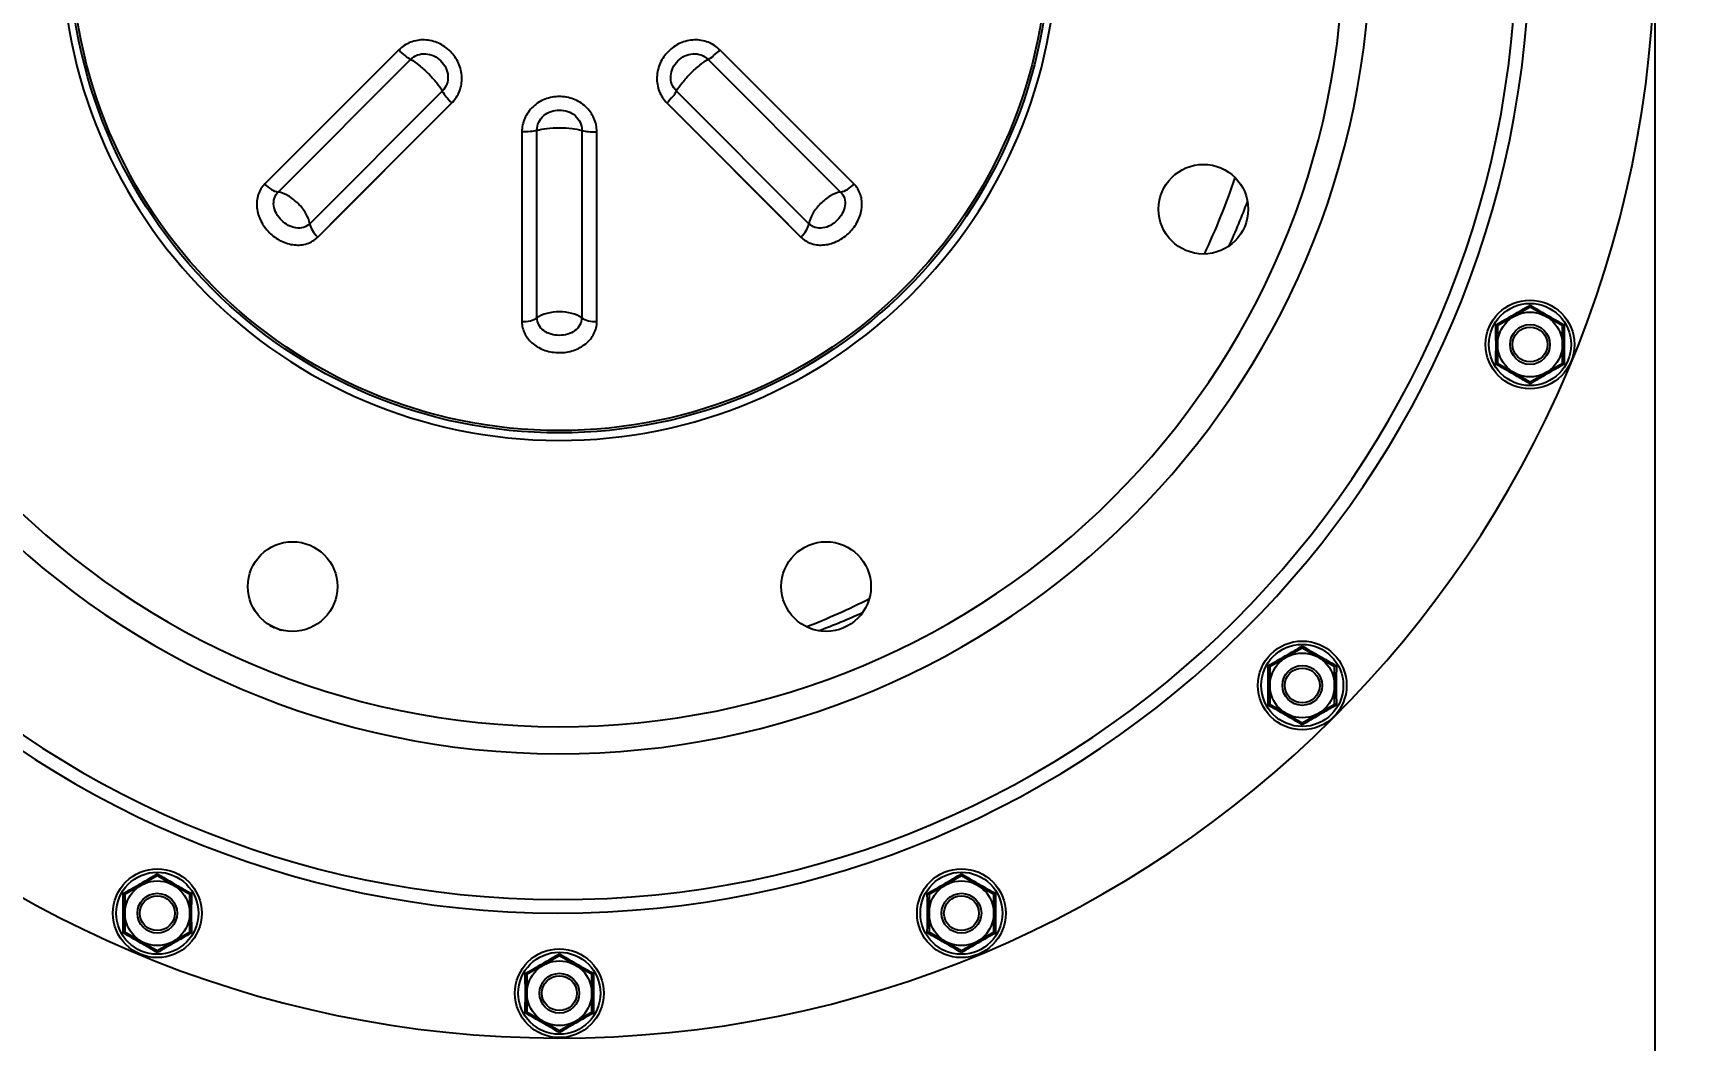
# Model space of a CAD drawing. Header units: millimetres. Extents: x 14017 to 18361, y 6223 to 10695.
# Drawn here: x 16612 to 16947.3, y 9833.7 to 10036 of the extents above; entities that cross this region are included whole.
import ezdxf
from ezdxf import colors
from ezdxf.entities.mleader import LeaderData, LeaderLine
from ezdxf.math import Vec2, Vec3

# ---------------------------------------------------------------- set-up
doc = ezdxf.new("R2010")
doc.units = ezdxf.units.MM
doc.header["$LTSCALE"] = 384.175
doc.header["$PDMODE"] = 3
doc.header["$PDSIZE"] = 8
doc.layers.get('0').update_dxf_attribs({"linetype": 'CONTINUOUS'})
doc.layers.get('Defpoints').update_dxf_attribs({"linetype": 'CONTINUOUS'})
doc.layers.add('02___PRT_ALL_AXES', color=7, linetype='CONTINUOUS')
doc.styles.get("Standard").update_dxf_attribs({"font": 'calibri.ttf'})
doc.dimstyles.get("Standard").update_dxf_attribs({"dimtxt": 43.75, "dimasz": 43.75, "dimexe": 1.5, "dimexo": 1, "dimtad": 1, "dimdsep": 46, "dimtxsty": 'Standard', "dimblk": '_FILLED', "dimblk1": '_FILLED', "dimblk2": '_FILLED', "dimcen": 0.09, "dimazin": 2, "dimtol": 1, "dimtp": 0.01, "dimtm": 0.01, "dimtfac": 1, "dimtofl": 0, "dimtmove": 0, "dimatfit": 3, "dimldrblk": '_FILLED', "dimfxl": 1, "dimtolj": 1, "dimarcsym": 0})

# ---------------------------------------------------------------- blocks, each defined once
blk = doc.blocks.new('_FILLED')
at = {"color": 0, "linetype": 'ByBlock'}
blk.add_solid([(0, 0), (-1, 0.2143), (-1, -0.2143)], dxfattribs=at)
blk = doc.blocks.new('*D562')
at = {"color": 0, "lineweight": -2}
for p, q in [((16497.67, 10053.24), (16497.67, 9775.24)), ((16937.67, 10053), (16937.67, 9775.24)), ((16541.42, 9776.74), (16644.64, 9776.74)), ((16893.92, 9776.74), (16790.7, 9776.74))]:
    blk.add_line(p, q, dxfattribs=at)
at = {"layer": 'Defpoints', "color": 0}
for p in [(16497.67, 10054.24), (16937.67, 10054), (16937.67, 9776.74)]:
    blk.add_point(p, dxfattribs=at)
at = {"color": 0, "linetype": 'ByBlock', "lineweight": -2, "xscale": 43.75, "yscale": 43.75, "zscale": 43.75, "rotation": 180}
blk.add_blockref('_FILLED', (16497.67, 9776.74), dxfattribs=at)
at = {"color": 0, "linetype": 'ByBlock', "lineweight": -2, "xscale": 43.75, "yscale": 43.75, "zscale": 43.75}
blk.add_blockref('_FILLED', (16937.67, 9776.74), dxfattribs=at)
at = {"color": 0, "insert": (16717.67, 9776.74), "char_height": 43.75, "attachment_point": 5}
blk.add_mtext('\\A1;\\A1;%%C400', dxfattribs=at)

msp = doc.modelspace()

# ---------------------------------------------------------------- linework, layer by layer
at = {"linetype": 'Continuous'}
for p, q in [((16685.42305, 10032.63312), (16658.49853, 10005.71813)), ((16661.18423, 10004.10754), (16687.79128, 10030.73126)), ((16747.54654, 10030.73133), (16774.1536, 10004.10754)), ((16776.83924, 10005.71814), (16749.91466, 10032.63314)), ((16694.16458, 10024.35795), (16667.54078, 9997.75089)), ((16767.79696, 9997.75099), (16741.17323, 10024.35803)), ((16669.15139, 9995.06525), (16696.0664, 10021.98984)), ((16739.27138, 10021.98981), (16766.18637, 9995.06529)), ((16710.14291, 10016.15911), (16710.13617, 9978.08883)), ((16713.17411, 9978.84905), (16713.16231, 10016.48888)), ((16722.17553, 10016.48888), (16722.1637, 9978.84898)), ((16725.2016, 9978.08881), (16725.19483, 10016.15914)), ((16725.2016, 9978.08881), (16725.19977, 9994.13788)), ((16710.1365, 9982.35983), (16710.13617, 9978.08883)), ((16912.60718, 9980.99497), (16906.10732, 9977.24197)), ((16919.10732, 9977.24243), (16912.60718, 9980.99497)), ((16906.10732, 9977.24197), (16906.10758, 9969.73641)), ((16919.10758, 9969.73687), (16919.10732, 9977.24243)), ((16906.10758, 9969.73641), (16912.60771, 9965.98387)), ((16912.60771, 9965.98387), (16919.10758, 9969.73687)), ((16866.86813, 9912.54165), (16860.36827, 9908.78864)), ((16873.36827, 9908.7891), (16866.86813, 9912.54165)), ((16860.36827, 9908.78864), (16860.36853, 9901.28309)), ((16873.36853, 9901.28355), (16873.36827, 9908.7891)), ((16860.36853, 9901.28309), (16866.86866, 9897.53054)), ((16866.86866, 9897.53054), (16873.36853, 9901.28355)), ((16636.9224, 9866.8026), (16630.42253, 9863.04959)), ((16643.42253, 9863.05005), (16636.9224, 9866.8026)), ((16798.41481, 9866.8026), (16791.91494, 9863.04959)), ((16804.91494, 9863.05005), (16798.41481, 9866.8026)), ((16630.42253, 9863.04959), (16630.4228, 9855.54404)), ((16643.4228, 9855.5445), (16643.42253, 9863.05005)), ((16791.91494, 9863.04959), (16791.9152, 9855.54404)), ((16804.9152, 9855.5445), (16804.91494, 9863.05005)), ((16630.4228, 9855.54404), (16636.92293, 9851.79149)), ((16636.92293, 9851.79149), (16643.4228, 9855.5445)), ((16791.9152, 9855.54404), (16798.41534, 9851.79149)), ((16798.41534, 9851.79149), (16804.9152, 9855.5445)), ((16717.6686, 9850.74118), (16711.16873, 9846.98817)), ((16724.16873, 9846.98863), (16717.6686, 9850.74118)), ((16711.16873, 9846.98817), (16711.169, 9839.48262)), ((16724.169, 9839.48308), (16724.16873, 9846.98863)), ((16711.169, 9839.48262), (16717.66913, 9835.73007)), ((16717.66913, 9835.73007), (16724.169, 9839.48308))]:
    msp.add_line(p, q, dxfattribs=at)
for points in [[(16685.42305, 10032.63312), (16682.57467, 10029.78658), (16676.11094, 10023.32588)], [(16763.49651, 10019.05768), (16759.89436, 10022.65857), (16756.66955, 10025.88205), (16749.91466, 10032.63314)], [(16676.11094, 10023.32588), (16672.32932, 10019.54562), (16668.16579, 10015.38333), (16663.5711, 10010.78979), (16658.49853, 10005.71813)], [(16682.49092, 10008.40798), (16686.09182, 10012.01013), (16689.3153, 10015.23495), (16696.0664, 10021.98984)], [(16739.27138, 10021.98981), (16742.11791, 10019.14143), (16748.57861, 10012.67769)], [(16776.83924, 10005.71814), (16771.93107, 10010.62538), (16763.49651, 10019.05768)], [(16710.14291, 10016.15911), (16710.14053, 10007.95644), (16710.13888, 9999.86574), (16710.13778, 9992.87498), (16710.1365, 9982.35983)], [(16725.19977, 9994.13788), (16725.19869, 10000.77522), (16725.19751, 10006.58137), (16725.19483, 10016.15914)], [(16748.57861, 10012.67769), (16752.35887, 10008.89607), (16756.52117, 10004.73254), (16761.1147, 10000.13786), (16766.18637, 9995.06529)], [(16669.15139, 9995.06525), (16674.05863, 9999.97342), (16682.49092, 10008.40798)]]:
    msp.add_lwpolyline(points, dxfattribs=at)
for centre, radius in [((16717.66887, 10054.23562), 98.5), ((16717.66887, 10054.23562), 98.02353), ((16912.60745, 9973.48942), 8.91272), ((16912.60745, 9973.48942), 8.24637), ((16912.60745, 9973.48942), 6.5), ((16912.60745, 9973.48942), 4), ((16912.60745, 9973.48942), 3.5), ((16866.8684, 9905.03609), 8.91272), ((16866.8684, 9905.03609), 8.24637), ((16866.8684, 9905.03609), 6.5), ((16866.8684, 9905.03609), 4), ((16866.8684, 9905.03609), 3.5), ((16636.92266, 9859.29704), 8.91272), ((16636.92266, 9859.29704), 8.24637), ((16798.41507, 9859.29704), 8.91272), ((16798.41507, 9859.29704), 8.24637), ((16636.92266, 9859.29704), 6.5), ((16636.92266, 9859.29704), 4), ((16636.92266, 9859.29704), 3.5), ((16798.41507, 9859.29704), 6.5), ((16798.41507, 9859.29704), 4), ((16798.41507, 9859.29704), 3.5), ((16717.66887, 9843.23562), 8.91272), ((16717.66887, 9843.23562), 8.24637), ((16717.66887, 9843.23562), 6.5), ((16717.66887, 9843.23562), 4), ((16717.66887, 9843.23562), 3.5)]:
    msp.add_circle(centre, radius, dxfattribs=at)
msp.add_arc((16717.66887, 10054.23562), 100, 0, 359.88, dxfattribs=at)
for points, knots in [([(16696.0664, 10021.98984), (16696.73223, 10022.65624), (16697.79803, 10024.29689), (16698.26991, 10027.18478), (16697.58302, 10030.04878), (16695.89459, 10032.46643), (16693.47567, 10034.15261), (16690.61248, 10034.83665), (16687.72731, 10034.36338), (16686.08876, 10033.29833), (16685.42305, 10032.63312)], [0, 0, 0, 0, 0.123540765, 0.248049388, 0.373723722, 0.500151782, 0.626570643, 0.752210718, 0.876581026, 1, 1, 1, 1]), ([(16749.91466, 10032.63314), (16749.2483, 10033.29902), (16747.60812, 10034.36448), (16744.72196, 10034.83647), (16741.85995, 10034.15169), (16739.44348, 10032.46577), (16737.75501, 10030.04987), (16737.06775, 10027.1861), (16737.53922, 10024.29752), (16738.60532, 10022.65635), (16739.27138, 10021.98981)], [0, 0, 0, 0, 0.123541431, 0.247971357, 0.373527945, 0.499844571, 0.62620072, 0.751882405, 0.876425862, 1, 1, 1, 1]), ([(16687.79126, 10030.73127), (16687.39462, 10030.93815), (16686.57006, 10031.54342), (16685.82094, 10032.2284), (16685.42306, 10032.63312)], [0, 0, 0, 0, 0.440787802, 1, 1, 1, 1]), ([(16687.79128, 10030.73126), (16688.38082, 10030.41936), (16689.6126, 10029.51922), (16691.36552, 10027.93217), (16692.9525, 10026.17923), (16693.85269, 10024.94748), (16694.16458, 10024.35795)], [0, 0, 0, 0, 0.220119365, 0.500002118, 0.779885734, 1, 1, 1, 1]), ([(16687.79146, 10030.73111), (16688.18181, 10031.12267), (16689.15349, 10031.743), (16690.86124, 10031.97774), (16692.53092, 10031.51506), (16693.92826, 10030.49795), (16694.9465, 10029.10124), (16695.41044, 10027.43112), (16695.17746, 10025.72162), (16694.55671, 10024.74838), (16694.16472, 10024.35759)], [0, 0, 0, 0, 0.12324557, 0.247678062, 0.373460133, 0.499837316, 0.626222817, 0.752028641, 0.876617733, 1, 1, 1, 1]), ([(16741.17338, 10024.35822), (16740.78133, 10024.74905), (16740.16041, 10025.72228), (16739.92675, 10027.432), (16740.39155, 10029.10189), (16741.40974, 10030.49774), (16742.80601, 10031.51453), (16744.47501, 10031.97704), (16746.18334, 10031.74399), (16747.15616, 10031.12344), (16747.5469, 10030.73148)], [0, 0, 0, 0, 0.12340028, 0.248007389, 0.373822461, 0.500154577, 0.626449453, 0.752130104, 0.876628216, 1, 1, 1, 1]), ([(16741.17323, 10024.35803), (16741.48513, 10024.94757), (16742.38527, 10026.17936), (16743.97232, 10027.93228), (16745.72526, 10029.51926), (16746.95701, 10030.41945), (16747.54654, 10030.73133)], [0, 0, 0, 0, 0.22011938, 0.500002135, 0.779885753, 1, 1, 1, 1]), ([(16747.54667, 10030.73137), (16747.94329, 10030.93828), (16748.76777, 10031.54351), (16749.51684, 10032.22846), (16749.91467, 10032.63313)], [0, 0, 0, 0, 0.440806577, 1, 1, 1, 1]), ([(16694.16462, 10024.35782), (16694.37153, 10023.96121), (16694.97676, 10023.13672), (16695.6617, 10022.38765), (16696.06638, 10021.98982)], [0, 0, 0, 0, 0.440806548, 1, 1, 1, 1]), ([(16741.17322, 10024.35802), (16740.96634, 10023.96138), (16740.36108, 10023.13682), (16739.67609, 10022.38769), (16739.27137, 10021.98982)], [0, 0, 0, 0, 0.440787802, 1, 1, 1, 1]), ([(16725.19483, 10016.15914), (16725.19448, 10017.10118), (16724.78809, 10019.01434), (16723.08105, 10021.3889), (16720.57314, 10022.92842), (16717.67237, 10023.44502), (16714.77016, 10022.93073), (16712.25918, 10021.39174), (16710.54992, 10019.01583), (16710.14326, 10017.10144), (16710.14291, 10016.15911)], [0, 0, 0, 0, 0.123541285, 0.247969887, 0.373524493, 0.499838918, 0.626193015, 0.751875021, 0.876420168, 1, 1, 1, 1]), ([(16713.16256, 10016.48891), (16713.16169, 10017.04252), (16713.41083, 10018.16979), (16714.45463, 10019.54396), (16715.96408, 10020.39609), (16717.67106, 10020.66306), (16719.37732, 10020.39473), (16720.88449, 10019.5416), (16721.92766, 10018.16886), (16722.17675, 10017.04218), (16722.17589, 10016.48873)], [0, 0, 0, 0, 0.12340616, 0.248015366, 0.373830524, 0.500160619, 0.626453235, 0.752131743, 0.876628417, 1, 1, 1, 1]), ([(16713.16231, 10016.48888), (16713.79973, 10016.6852), (16715.30723, 10016.91971), (16717.66894, 10017.037), (16720.03063, 10016.91965), (16721.53813, 10016.6852), (16722.17553, 10016.48888)], [0, 0, 0, 0, 0.22011938, 0.500002135, 0.779885752, 1, 1, 1, 1]), ([(16713.1623, 10016.48888), (16712.73554, 10016.3547), (16711.72451, 10016.19963), (16710.71044, 10016.15428), (16710.14292, 10016.15912)], [0, 0, 0, 0, 0.440787802, 1, 1, 1, 1]), ([(16722.17565, 10016.48881), (16722.60241, 10016.35467), (16723.61337, 10016.19963), (16724.62737, 10016.15429), (16725.19483, 10016.15913)], [0, 0, 0, 0, 0.440806577, 1, 1, 1, 1]), ([(16658.49853, 10005.71813), (16657.90953, 10005.12918), (16656.98942, 10003.60365), (16656.75847, 10000.90455), (16657.59746, 9998.2128), (16659.31081, 9995.88257), (16661.64064, 9994.16677), (16664.33424, 9993.32536), (16667.03578, 9993.55549), (16668.56233, 9994.47612), (16669.15139, 9995.06525)], [0, 0, 0, 0, 0.115890344, 0.237397281, 0.366276391, 0.49982486, 0.633424235, 0.762456705, 0.884085771, 1, 1, 1, 1]), ([(16658.4985, 10005.7181), (16658.89297, 10005.30265), (16659.71374, 10004.62399), (16660.70675, 10004.18233), (16661.18432, 10004.10742)], [0, 0, 0, 0, 0.542357193, 1, 1, 1, 1]), ([(16667.54074, 9997.75063), (16667.1962, 9997.40589), (16666.29457, 9996.87432), (16664.70633, 9996.78747), (16663.1516, 9997.35035), (16661.82262, 9998.39201), (16660.78203, 9999.72098), (16660.21992, 10001.27487), (16660.3086, 10002.86181), (16660.83973, 10003.7629), (16661.1844, 10004.10737)], [0, 0, 0, 0, 0.115820118, 0.237310809, 0.366318979, 0.500150161, 0.633938885, 0.7628091, 0.884201837, 1, 1, 1, 1]), ([(16667.54078, 9997.75089), (16667.43064, 9998.45999), (16666.79614, 9999.93999), (16665.28106, 10001.84775), (16663.3733, 10003.36277), (16661.89334, 10003.99746), (16661.18423, 10004.10754)], [0, 0, 0, 0, 0.228816367, 0.499999743, 0.771183129, 1, 1, 1, 1]), ([(16766.18637, 9995.06529), (16766.7753, 9994.47629), (16768.30082, 9993.55618), (16770.99989, 9993.32522), (16773.69163, 9994.16419), (16776.02186, 9995.87749), (16777.73767, 9998.2073), (16778.57911, 10000.90089), (16778.34903, 10003.60247), (16777.42839, 10005.12907), (16776.83924, 10005.71814)], [0, 0, 0, 0, 0.115889432, 0.237395261, 0.366273236, 0.499820436, 0.633419103, 0.762451657, 0.884082182, 1, 1, 1, 1]), ([(16774.1536, 10004.10754), (16773.4445, 10003.9974), (16771.9645, 10003.3629), (16770.05674, 10001.84781), (16768.54172, 9999.94006), (16767.90703, 9998.4601), (16767.79696, 9997.75099)], [0, 0, 0, 0, 0.228816329, 0.49999971, 0.771183101, 1, 1, 1, 1]), ([(16774.15386, 10004.1075), (16774.49861, 10003.76295), (16775.03018, 10002.86129), (16775.11701, 10001.27303), (16774.55411, 9999.71831), (16773.51244, 9998.38935), (16772.18348, 9997.34877), (16770.6296, 9996.78667), (16769.04267, 9996.87536), (16768.14158, 9997.40649), (16767.79712, 9997.75116)], [0, 0, 0, 0, 0.115823434, 0.237315718, 0.366323872, 0.500154444, 0.633941952, 0.762811013, 0.884202705, 1, 1, 1, 1]), ([(16774.15357, 10004.10754), (16774.63111, 10004.18246), (16775.62406, 10004.62411), (16776.44478, 10005.30272), (16776.83922, 10005.71815)], [0, 0, 0, 0, 0.457645836, 1, 1, 1, 1]), ([(16667.54078, 9997.75092), (16667.6157, 9997.27338), (16668.05735, 9996.28043), (16668.73597, 9995.45971), (16669.1514, 9995.06527)], [0, 0, 0, 0, 0.457645836, 1, 1, 1, 1]), ([(16766.18639, 9995.06526), (16766.60185, 9995.45973), (16767.2805, 9996.2805), (16767.72216, 9997.27351), (16767.79707, 9997.75108)], [0, 0, 0, 0, 0.542357193, 1, 1, 1, 1]), ([(16722.1637, 9978.84898), (16721.5844, 9979.2725), (16720.08923, 9979.87036), (16717.66891, 9980.14803), (16715.24865, 9979.87032), (16713.75336, 9979.27263), (16713.17411, 9978.84905)], [0, 0, 0, 0, 0.228816378, 0.499999753, 0.771183138, 1, 1, 1, 1]), ([(16912.60717, 9980.99496), (16912.60717, 9980.95439), (16912.60818, 9981.26586), (16912.60717, 9981.30643), (16912.60717, 9981.40131)], [0, 0, 0, 0, 0.29956188, 1, 1, 1, 1]), ([(16710.13617, 9978.08883), (16710.13613, 9977.25589), (16710.56423, 9975.52656), (16712.30947, 9973.45471), (16714.80609, 9972.14461), (16717.66532, 9971.7084), (16720.52602, 9972.14259), (16723.02564, 9973.45228), (16724.7732, 9975.52528), (16725.20165, 9977.2557), (16725.2016, 9978.08881)], [0, 0, 0, 0, 0.115890211, 0.237397074, 0.366276145, 0.499824592, 0.633423918, 0.762456219, 0.884085405, 1, 1, 1, 1]), ([(16710.13617, 9978.08879), (16710.70887, 9978.07395), (16711.76913, 9978.17444), (16712.78359, 9978.56431), (16713.17426, 9978.84903)], [0, 0, 0, 0, 0.542357193, 1, 1, 1, 1]), ([(16722.16385, 9978.84876), (16722.16399, 9978.36137), (16721.90232, 9977.34794), (16720.84067, 9976.16348), (16719.3433, 9975.46213), (16717.667, 9975.25897), (16715.99147, 9975.46288), (16714.49524, 9976.16417), (16713.4358, 9977.34901), (16713.1742, 9978.36175), (16713.17434, 9978.84905)], [0, 0, 0, 0, 0.115820459, 0.237311273, 0.366319285, 0.500150427, 0.633939127, 0.762809301, 0.884201962, 1, 1, 1, 1]), ([(16722.16367, 9978.849), (16722.55433, 9978.5643), (16723.56874, 9978.17448), (16724.62893, 9978.07399), (16725.2016, 9978.08883)], [0, 0, 0, 0, 0.457645836, 1, 1, 1, 1]), ([(16905.75571, 9969.53323), (16905.76802, 9970.861), (16905.78912, 9973.49833), (16905.76767, 9976.13566), (16905.75543, 9977.44513)], [0, 0, 0, 0, 0.503470775, 1, 1, 1, 1]), ([(16906.10732, 9977.24197), (16906.10748, 9977.24127), (16906.10314, 9977.24521), (16906.09953, 9977.24598), (16906.08968, 9977.2525), (16906.07801, 9977.25902), (16906.06272, 9977.26808), (16906.0372, 9977.28289), (16905.99918, 9977.30491), (16905.94737, 9977.33468), (16905.88832, 9977.36855), (16905.82355, 9977.40581), (16905.77862, 9977.43172), (16905.75543, 9977.44511)], [0, 0, 0, 0, 0.005270768, 0.020858191, 0.046282368, 0.081003533, 0.124365062, 0.175697192, 0.299730798, 0.448270882, 0.617065146, 0.802297204, 1, 1, 1, 1]), ([(16919.45919, 9977.4456), (16919.436, 9977.43221), (16919.39107, 9977.40629), (16919.3263, 9977.36903), (16919.26725, 9977.33515), (16919.21544, 9977.30538), (16919.17742, 9977.28335), (16919.1519, 9977.26854), (16919.13659, 9977.25948), (16919.12499, 9977.25294), (16919.11499, 9977.24647), (16919.11165, 9977.24562), (16919.10704, 9977.24177), (16919.10732, 9977.24243)], [0, 0, 0, 0, 0.197705209, 0.382939848, 0.551741292, 0.700291465, 0.824330592, 0.875663154, 0.919023194, 0.953740564, 0.97915805, 0.994736811, 1, 1, 1, 1]), ([(16919.45919, 9977.44561), (16919.44688, 9976.11798), (16919.42578, 9973.48064), (16919.44723, 9970.84331), (16919.45947, 9969.53371)], [0, 0, 0, 0, 0.503419542, 1, 1, 1, 1]), ([(16906.1076, 9969.7364), (16906.10788, 9969.73706), (16906.10325, 9969.73325), (16906.0999, 9969.73244), (16906.08984, 9969.72609), (16906.07816, 9969.71972), (16906.06275, 9969.71084), (16906.03713, 9969.69622), (16905.99906, 9969.67425), (16905.94736, 9969.64428), (16905.88849, 9969.61006), (16905.82381, 9969.57259), (16905.77889, 9969.54663), (16905.75569, 9969.53323)], [0, 0, 0, 0, 0.005246527, 0.020788041, 0.046167334, 0.080859382, 0.124204947, 0.175529424, 0.299562897, 0.448123589, 0.616956491, 0.802239647, 1, 1, 1, 1]), ([(16919.45948, 9969.53372), (16919.43629, 9969.54711), (16919.39137, 9969.57307), (16919.32669, 9969.61054), (16919.26782, 9969.64475), (16919.21609, 9969.67474), (16919.17809, 9969.69663), (16919.15235, 9969.71137), (16919.13717, 9969.71998), (16919.12487, 9969.72707), (16919.117, 9969.73136), (16919.11183, 9969.73458), (16919.11002, 9969.73514), (16919.1074, 9969.73756), (16919.10757, 9969.73686)], [0, 0, 0, 0, 0.197757183, 0.383035853, 0.551868359, 0.700432958, 0.824469569, 0.875795596, 0.919142329, 0.953834439, 0.979211825, 0.988239588, 0.994751198, 1, 1, 1, 1]), ([(16912.60773, 9965.57753), (16912.60773, 9965.6724), (16912.60873, 9965.71298), (16912.6077, 9966.02445), (16912.6077, 9965.98387)], [0, 0, 0, 0, 0.700434158, 1, 1, 1, 1]), ([(16866.86812, 9912.54164), (16866.86812, 9912.50106), (16866.86913, 9912.81253), (16866.86812, 9912.85311), (16866.86812, 9912.94798)], [0, 0, 0, 0, 0.29956188, 1, 1, 1, 1]), ([(16860.01666, 9901.0799), (16860.02897, 9902.40767), (16860.05007, 9905.04501), (16860.02862, 9907.68234), (16860.01638, 9908.9918)], [0, 0, 0, 0, 0.503470775, 1, 1, 1, 1]), ([(16860.36827, 9908.78864), (16860.36843, 9908.78795), (16860.36409, 9908.79189), (16860.36048, 9908.79265), (16860.35063, 9908.79917), (16860.33896, 9908.80569), (16860.32367, 9908.81475), (16860.29815, 9908.82956), (16860.26013, 9908.85158), (16860.20832, 9908.88135), (16860.14927, 9908.91523), (16860.0845, 9908.95248), (16860.03957, 9908.9784), (16860.01638, 9908.99178)], [0, 0, 0, 0, 0.005270768, 0.020858191, 0.046282368, 0.081003533, 0.124365062, 0.175697192, 0.299730798, 0.448270882, 0.617065146, 0.802297204, 1, 1, 1, 1]), ([(16873.72014, 9908.99227), (16873.69695, 9908.97888), (16873.65202, 9908.95296), (16873.58725, 9908.9157), (16873.5282, 9908.88182), (16873.47639, 9908.85205), (16873.43837, 9908.83003), (16873.41285, 9908.81521), (16873.39754, 9908.80616), (16873.38594, 9908.79962), (16873.37594, 9908.79314), (16873.3726, 9908.7923), (16873.36799, 9908.78844), (16873.36827, 9908.7891)], [0, 0, 0, 0, 0.197705209, 0.382939848, 0.551741292, 0.700291465, 0.824330592, 0.875663154, 0.919023194, 0.953740564, 0.97915805, 0.994736811, 1, 1, 1, 1]), ([(16873.72014, 9908.99228), (16873.70783, 9907.66465), (16873.68673, 9905.02731), (16873.70818, 9902.38998), (16873.72042, 9901.08039)], [0, 0, 0, 0, 0.503419542, 1, 1, 1, 1]), ([(16860.36855, 9901.28308), (16860.36883, 9901.28373), (16860.3642, 9901.27992), (16860.36085, 9901.27912), (16860.35079, 9901.27277), (16860.33911, 9901.26639), (16860.3237, 9901.25751), (16860.29808, 9901.24289), (16860.26001, 9901.22093), (16860.20831, 9901.19096), (16860.14944, 9901.15674), (16860.08476, 9901.11926), (16860.03984, 9901.0933), (16860.01664, 9901.07991)], [0, 0, 0, 0, 0.005246527, 0.020788041, 0.046167334, 0.080859382, 0.124204947, 0.175529424, 0.299562897, 0.448123589, 0.616956491, 0.802239647, 1, 1, 1, 1]), ([(16873.72043, 9901.08039), (16873.69724, 9901.09378), (16873.65232, 9901.11974), (16873.58764, 9901.15721), (16873.52877, 9901.19142), (16873.47704, 9901.22142), (16873.43903, 9901.24331), (16873.4133, 9901.25804), (16873.39812, 9901.26666), (16873.38582, 9901.27374), (16873.37795, 9901.27803), (16873.37278, 9901.28125), (16873.37097, 9901.28181), (16873.36835, 9901.28423), (16873.36852, 9901.28354)], [0, 0, 0, 0, 0.197757183, 0.383035853, 0.551868359, 0.700432958, 0.824469569, 0.875795596, 0.919142329, 0.953834439, 0.979211825, 0.988239588, 0.994751198, 1, 1, 1, 1]), ([(16866.86868, 9897.12421), (16866.86867, 9897.21908), (16866.86968, 9897.25965), (16866.86865, 9897.57112), (16866.86865, 9897.53055)], [0, 0, 0, 0, 0.700434158, 1, 1, 1, 1]), ([(16636.92238, 9866.80259), (16636.92239, 9866.76201), (16636.9234, 9867.07348), (16636.92239, 9867.11406), (16636.92238, 9867.20893)], [0, 0, 0, 0, 0.29956188, 1, 1, 1, 1]), ([(16798.41479, 9866.80259), (16798.41479, 9866.76201), (16798.41581, 9867.07348), (16798.4148, 9867.11406), (16798.41479, 9867.20893)], [0, 0, 0, 0, 0.29956188, 1, 1, 1, 1]), ([(16630.07092, 9855.34085), (16630.08323, 9856.66862), (16630.10433, 9859.30596), (16630.08288, 9861.94329), (16630.07065, 9863.25275)], [0, 0, 0, 0, 0.503470775, 1, 1, 1, 1]), ([(16630.42253, 9863.04959), (16630.42269, 9863.04889), (16630.41835, 9863.05284), (16630.41475, 9863.0536), (16630.40489, 9863.06012), (16630.39323, 9863.06664), (16630.37794, 9863.0757), (16630.35241, 9863.09051), (16630.31439, 9863.11253), (16630.26258, 9863.1423), (16630.20353, 9863.17617), (16630.13876, 9863.21343), (16630.09383, 9863.23935), (16630.07065, 9863.25273)], [0, 0, 0, 0, 0.005270768, 0.020858191, 0.046282368, 0.081003533, 0.124365062, 0.175697192, 0.299730798, 0.448270882, 0.617065146, 0.802297204, 1, 1, 1, 1]), ([(16643.7744, 9863.25322), (16643.75121, 9863.23983), (16643.70629, 9863.21391), (16643.64152, 9863.17665), (16643.58246, 9863.14277), (16643.53066, 9863.113), (16643.49263, 9863.09098), (16643.46711, 9863.07616), (16643.4518, 9863.06711), (16643.4402, 9863.06056), (16643.4302, 9863.05409), (16643.42687, 9863.05325), (16643.42225, 9863.04939), (16643.42253, 9863.05005)], [0, 0, 0, 0, 0.197705209, 0.382939848, 0.551741292, 0.700291465, 0.824330592, 0.875663154, 0.919023194, 0.953740564, 0.97915805, 0.994736811, 1, 1, 1, 1]), ([(16643.7744, 9863.25323), (16643.7621, 9861.9256), (16643.74099, 9859.28826), (16643.76244, 9856.65093), (16643.77468, 9855.34134)], [0, 0, 0, 0, 0.503419542, 1, 1, 1, 1]), ([(16791.56333, 9855.34085), (16791.57564, 9856.66862), (16791.59674, 9859.30596), (16791.57529, 9861.94329), (16791.56305, 9863.25275)], [0, 0, 0, 0, 0.503470775, 1, 1, 1, 1]), ([(16791.91494, 9863.04959), (16791.9151, 9863.04889), (16791.91076, 9863.05284), (16791.90716, 9863.0536), (16791.8973, 9863.06012), (16791.88564, 9863.06664), (16791.87035, 9863.0757), (16791.84482, 9863.09051), (16791.8068, 9863.11253), (16791.75499, 9863.1423), (16791.69594, 9863.17617), (16791.63117, 9863.21343), (16791.58624, 9863.23935), (16791.56305, 9863.25273)], [0, 0, 0, 0, 0.005270768, 0.020858191, 0.046282368, 0.081003533, 0.124365062, 0.175697192, 0.299730798, 0.448270882, 0.617065146, 0.802297204, 1, 1, 1, 1]), ([(16805.26681, 9863.25322), (16805.24362, 9863.23983), (16805.19869, 9863.21391), (16805.13393, 9863.17665), (16805.07487, 9863.14277), (16805.02307, 9863.113), (16804.98504, 9863.09098), (16804.95952, 9863.07616), (16804.94421, 9863.06711), (16804.93261, 9863.06056), (16804.92261, 9863.05409), (16804.91927, 9863.05325), (16804.91466, 9863.04939), (16804.91494, 9863.05005)], [0, 0, 0, 0, 0.197705209, 0.382939848, 0.551741292, 0.700291465, 0.824330592, 0.875663154, 0.919023194, 0.953740564, 0.97915805, 0.994736811, 1, 1, 1, 1]), ([(16805.26681, 9863.25323), (16805.25451, 9861.9256), (16805.2334, 9859.28826), (16805.25485, 9856.65093), (16805.26709, 9855.34134)], [0, 0, 0, 0, 0.503419542, 1, 1, 1, 1]), ([(16630.42281, 9855.54403), (16630.42309, 9855.54468), (16630.41847, 9855.54087), (16630.41511, 9855.54007), (16630.40506, 9855.53372), (16630.39338, 9855.52734), (16630.37797, 9855.51846), (16630.35234, 9855.50384), (16630.31428, 9855.48188), (16630.26257, 9855.45191), (16630.2037, 9855.41769), (16630.13903, 9855.38021), (16630.09411, 9855.35425), (16630.07091, 9855.34086)], [0, 0, 0, 0, 0.005246527, 0.020788041, 0.046167334, 0.080859382, 0.124204947, 0.175529424, 0.299562897, 0.448123589, 0.616956491, 0.802239647, 1, 1, 1, 1]), ([(16643.7747, 9855.34134), (16643.7515, 9855.35473), (16643.70658, 9855.38069), (16643.6419, 9855.41816), (16643.58303, 9855.45237), (16643.5313, 9855.48236), (16643.4933, 9855.50426), (16643.46757, 9855.51899), (16643.45239, 9855.52761), (16643.44009, 9855.53469), (16643.43222, 9855.53898), (16643.42705, 9855.5422), (16643.42524, 9855.54276), (16643.42262, 9855.54518), (16643.42278, 9855.54449)], [0, 0, 0, 0, 0.197757183, 0.383035853, 0.551868359, 0.700432958, 0.824469569, 0.875795596, 0.919142329, 0.953834439, 0.979211825, 0.988239588, 0.994751198, 1, 1, 1, 1]), ([(16791.91522, 9855.54403), (16791.9155, 9855.54468), (16791.91087, 9855.54087), (16791.90752, 9855.54007), (16791.89747, 9855.53372), (16791.88578, 9855.52734), (16791.87038, 9855.51846), (16791.84475, 9855.50384), (16791.80669, 9855.48188), (16791.75498, 9855.45191), (16791.69611, 9855.41769), (16791.63143, 9855.38021), (16791.58651, 9855.35425), (16791.56332, 9855.34086)], [0, 0, 0, 0, 0.005246527, 0.020788041, 0.046167334, 0.080859382, 0.124204947, 0.175529424, 0.299562897, 0.448123589, 0.616956491, 0.802239647, 1, 1, 1, 1]), ([(16805.26711, 9855.34134), (16805.24391, 9855.35473), (16805.19899, 9855.38069), (16805.13431, 9855.41816), (16805.07544, 9855.45237), (16805.02371, 9855.48236), (16804.98571, 9855.50426), (16804.95998, 9855.51899), (16804.9448, 9855.52761), (16804.9325, 9855.53469), (16804.92462, 9855.53898), (16804.91946, 9855.5422), (16804.91765, 9855.54276), (16804.91502, 9855.54518), (16804.91519, 9855.54449)], [0, 0, 0, 0, 0.197757183, 0.383035853, 0.551868359, 0.700432958, 0.824469569, 0.875795596, 0.919142329, 0.953834439, 0.979211825, 0.988239588, 0.994751198, 1, 1, 1, 1]), ([(16636.92294, 9851.38516), (16636.92294, 9851.48003), (16636.92395, 9851.5206), (16636.92291, 9851.83207), (16636.92291, 9851.7915)], [0, 0, 0, 0, 0.700434158, 1, 1, 1, 1]), ([(16717.66859, 9850.74117), (16717.66859, 9850.70059), (16717.6696, 9851.01206), (16717.66859, 9851.05264), (16717.66859, 9851.14751)], [0, 0, 0, 0, 0.29956188, 1, 1, 1, 1]), ([(16798.41535, 9851.38516), (16798.41535, 9851.48003), (16798.41636, 9851.5206), (16798.41532, 9851.83207), (16798.41532, 9851.7915)], [0, 0, 0, 0, 0.700434158, 1, 1, 1, 1]), ([(16710.81713, 9839.27943), (16710.82943, 9840.6072), (16710.85054, 9843.24454), (16710.82909, 9845.88187), (16710.81685, 9847.19133)], [0, 0, 0, 0, 0.503470775, 1, 1, 1, 1]), ([(16711.16873, 9846.98817), (16711.1689, 9846.98748), (16711.16456, 9846.99142), (16711.16095, 9846.99218), (16711.1511, 9846.9987), (16711.13943, 9847.00522), (16711.12414, 9847.01428), (16711.09861, 9847.02909), (16711.0606, 9847.05111), (16711.00879, 9847.08088), (16710.94974, 9847.11476), (16710.88497, 9847.15201), (16710.84004, 9847.17793), (16710.81685, 9847.19131)], [0, 0, 0, 0, 0.005270768, 0.020858191, 0.046282368, 0.081003533, 0.124365062, 0.175697192, 0.299730798, 0.448270882, 0.617065146, 0.802297204, 1, 1, 1, 1]), ([(16724.52061, 9847.1918), (16724.49742, 9847.17841), (16724.45249, 9847.1525), (16724.38772, 9847.11523), (16724.32867, 9847.08135), (16724.27686, 9847.05158), (16724.23884, 9847.02956), (16724.21332, 9847.01474), (16724.19801, 9847.00569), (16724.18641, 9846.99915), (16724.17641, 9846.99267), (16724.17307, 9846.99183), (16724.16845, 9846.98798), (16724.16873, 9846.98863)], [0, 0, 0, 0, 0.197705209, 0.382939848, 0.551741292, 0.700291465, 0.824330592, 0.875663154, 0.919023194, 0.953740564, 0.97915805, 0.994736811, 1, 1, 1, 1]), ([(16724.52061, 9847.19181), (16724.5083, 9845.86418), (16724.4872, 9843.22684), (16724.50865, 9840.58951), (16724.52089, 9839.27992)], [0, 0, 0, 0, 0.503419542, 1, 1, 1, 1]), ([(16711.16901, 9839.48261), (16711.1693, 9839.48326), (16711.16467, 9839.47945), (16711.16132, 9839.47865), (16711.15126, 9839.4723), (16711.13958, 9839.46592), (16711.12417, 9839.45704), (16711.09854, 9839.44242), (16711.06048, 9839.42046), (16711.00878, 9839.39049), (16710.9499, 9839.35627), (16710.88523, 9839.31879), (16710.84031, 9839.29283), (16710.81711, 9839.27944)], [0, 0, 0, 0, 0.005246527, 0.020788041, 0.046167334, 0.080859382, 0.124204947, 0.175529424, 0.299562897, 0.448123589, 0.616956491, 0.802239647, 1, 1, 1, 1]), ([(16724.5209, 9839.27992), (16724.49771, 9839.29332), (16724.45278, 9839.31927), (16724.3881, 9839.35674), (16724.32924, 9839.39095), (16724.27751, 9839.42095), (16724.2395, 9839.44284), (16724.21377, 9839.45757), (16724.19859, 9839.46619), (16724.18629, 9839.47327), (16724.17842, 9839.47756), (16724.17325, 9839.48078), (16724.17144, 9839.48134), (16724.16882, 9839.48376), (16724.16899, 9839.48307)], [0, 0, 0, 0, 0.197757183, 0.383035853, 0.551868359, 0.700432958, 0.824469569, 0.875795596, 0.919142329, 0.953834439, 0.979211825, 0.988239588, 0.994751198, 1, 1, 1, 1]), ([(16717.66915, 9835.32374), (16717.66914, 9835.41861), (16717.67015, 9835.45919), (16717.66912, 9835.77065), (16717.66912, 9835.73008)], [0, 0, 0, 0, 0.700434158, 1, 1, 1, 1])]:
    msp.add_open_spline(points, degree=3, knots=knots, dxfattribs=at)
for points in [[(16905.75541, 9977.44512), (16906.90348, 9978.09384), (16909.19807, 9979.39416), (16911.47138, 9980.73133), (16912.60717, 9981.40131)], [(16912.60717, 9981.40131), (16913.74301, 9980.73141), (16916.01641, 9979.3944), (16918.3111, 9978.09424), (16919.45921, 9977.4456)], [(16912.60773, 9965.57753), (16911.47189, 9966.24742), (16909.19849, 9967.58444), (16906.9038, 9968.8846), (16905.75569, 9969.53324)], [(16919.45949, 9969.53372), (16918.31142, 9968.885), (16916.01683, 9967.58468), (16913.74352, 9966.24751), (16912.60773, 9965.57753)], [(16860.01636, 9908.99179), (16861.16443, 9909.64051), (16863.45902, 9910.94083), (16865.73233, 9912.27801), (16866.86812, 9912.94798)], [(16866.86812, 9912.94798), (16868.00396, 9912.27809), (16870.27736, 9910.94107), (16872.57204, 9909.64092), (16873.72016, 9908.99228)], [(16866.86868, 9897.1242), (16865.73284, 9897.7941), (16863.45944, 9899.13111), (16861.16475, 9900.43127), (16860.01664, 9901.07991)], [(16873.72044, 9901.08039), (16872.57237, 9900.43167), (16870.27778, 9899.13135), (16868.00447, 9897.79418), (16866.86868, 9897.1242)], [(16630.07063, 9863.25274), (16631.21869, 9863.90146), (16633.51328, 9865.20178), (16635.78659, 9866.53896), (16636.92239, 9867.20893)], [(16636.92238, 9867.20893), (16638.05822, 9866.53904), (16640.33163, 9865.20202), (16642.62631, 9863.90187), (16643.77442, 9863.25323)], [(16791.56303, 9863.25274), (16792.7111, 9863.90146), (16795.00569, 9865.20178), (16797.279, 9866.53896), (16798.4148, 9867.20893)], [(16798.41479, 9867.20893), (16799.55063, 9866.53904), (16801.82404, 9865.20202), (16804.11872, 9863.90187), (16805.26683, 9863.25323)], [(16636.92295, 9851.38515), (16635.7871, 9852.05505), (16633.5137, 9853.39206), (16631.21902, 9854.69222), (16630.07091, 9855.34086)], [(16643.7747, 9855.34134), (16642.62664, 9854.69262), (16640.33204, 9853.3923), (16638.05873, 9852.05513), (16636.92294, 9851.38515)], [(16798.41535, 9851.38515), (16797.27951, 9852.05505), (16795.00611, 9853.39206), (16792.71143, 9854.69222), (16791.56331, 9855.34086)], [(16805.26711, 9855.34134), (16804.11904, 9854.69262), (16801.82445, 9853.3923), (16799.55114, 9852.05513), (16798.41535, 9851.38515)], [(16710.81683, 9847.19132), (16711.9649, 9847.84004), (16714.25949, 9849.14036), (16716.5328, 9850.47754), (16717.66859, 9851.14751)], [(16717.66858, 9851.14751), (16718.80443, 9850.47762), (16721.07783, 9849.1406), (16723.37251, 9847.84045), (16724.52063, 9847.19181)], [(16717.66915, 9835.32374), (16716.53331, 9835.99363), (16714.2599, 9837.33064), (16711.96522, 9838.6308), (16710.81711, 9839.27944)], [(16724.52091, 9839.27992), (16723.37284, 9838.6312), (16721.07825, 9837.33088), (16718.80494, 9835.99371), (16717.66914, 9835.32374)]]:
    msp.add_open_spline(points, degree=3, dxfattribs=at)
at = {"layer": '02___PRT_ALL_AXES', "linetype": 'Continuous'}
for centre in [(16847.012, 10000.65994), (16664.09319, 9924.89249), (16771.24455, 9924.89249)]:
    msp.add_circle(centre, 9, dxfattribs=at)
for centre, radius, start, end in [((16717.66887, 10054.23562), 220, 0, 359.88), ((16717.66887, 10054.23562), 194.89893, 0, 359.88), ((16717.66887, 10054.23562), 192.18745, 0, 359.88), ((16717.66887, 10054.23562), 162.9051, 0, 359.88), ((16717.66887, 10054.23562), 157.48215, 0, 359.88), ((16713.66887, 10054.23562), 147.5, 334.8904016, 341.3317525), ((16717.66887, 10054.23562), 147.69389, 335.5824628, 339.4224932), ((16713.66887, 10054.23562), 147.5, 291.2806241, 296.7142941), ((16717.66887, 10054.23562), 147.69389, 290.6307268, 294.3989245), ((16713.66887, 10054.23562), 147.5, 248.4546174, 249.465963)]:
    msp.add_arc(centre, radius, start, end, dxfattribs=at)

# ---------------------------------------------------------------- dimensions: what is measured, and where the dimension line sits
dim = msp.add_linear_dim(base=(16937.67335, 9776.74094), p1=(16497.66887, 10054.23562), p2=(16937.67335, 10054.00492), text='\\A1;%%C400', dimstyle='Standard', override={"dimtad": 0, "dimtih": 1, "dimtoh": 1, "dimdec": 4, "dimzin": 0, "dimtxsty": 'Standard', "dimcen": 62.865, "dimadec": 0, "dimazin": 0, "dimtdec": 4, "dimtzin": 0})
dim.commit()
dim.dimension.update_dxf_attribs({"geometry": '*D562', "text_midpoint": (16717.67111, 9776.74094)})

# ---------------------------------------------------------------- leaders
ml = msp.add_multileader_mtext('Standard')
ml.set_content('BLAST VALVE NORMALLY\\P CLOSE (BVNC)**')
ml.set_leader_properties(linetype='ByLayer')
ml.build(insert=Vec2(0, 0))
ml.multileader.update_dxf_attribs({"text_right_attachment_type": 6, "arrow_head_size": 40})
ctx = ml.context
ctx.base_point, ctx.char_height, ctx.arrow_head_size, ctx.plane_origin = Vec3(16436.60349, 9695.65508), 40, 40, Vec3(16880.44208, 9815.889)
ctx.right_attachment = 6
notes = []
notes.append((ctx, [(0, (1, 1, 0), (16428.60349, 9695.65508), (1, 0), 8, [(0, [(16508.06407, 9987.40876)], 0, [])])]))
ctx.mtext.insert, ctx.mtext.flow_direction = Vec3(16438.60349, 9721.16277), 5
for ctx, leaders in notes:
    for number, flags, end, landing, length, lines in leaders:
        leader = LeaderData()
        leader.index, (leader.has_last_leader_line, leader.has_dogleg_vector, leader.attachment_direction) = number, flags
        leader.last_leader_point, leader.dogleg_vector, leader.dogleg_length = Vec3(end), Vec3(landing), length
        for number, points, colour, breaks in lines:
            line = LeaderLine()
            line.index, line.vertices, line.color, line.breaks = number, Vec3.list(points), colors.encode_raw_color(colour), breaks
            leader.lines.append(line)
        ctx.leaders.append(leader)

doc.saveas('drawing.dxf')
